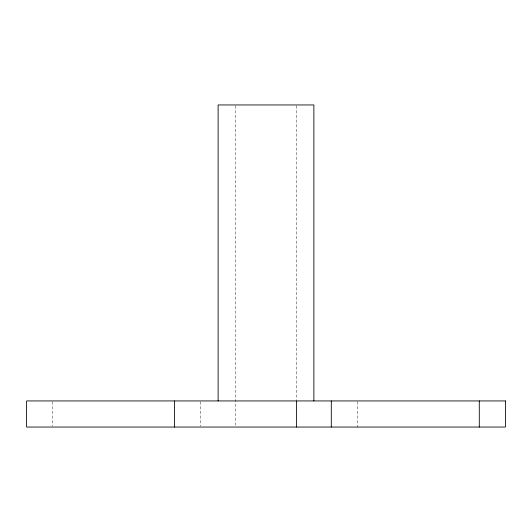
<?xml version="1.0" encoding="UTF-8"?>
<svg xmlns="http://www.w3.org/2000/svg" width="532" height="532" viewBox="0 0 532 532"><rect width="100%" height="100%" fill="white"/><g stroke="black" fill="none" stroke-linecap="round" stroke-linejoin="round"><path stroke-width="0.4" stroke-dasharray="2.66 2" d="M357.371 401.753L357.371 427.05M296.47 105.782L296.47 399.658M235.53 105.782L235.53 427.05M200.71 401.753L200.71 426.232M52.715 401.753L52.715 426.232"/><path stroke-width="0.8" d="M479.285 400.935L479.285 427.05M331.29 400.935L331.29 427.05M313.88 400.935L313.88 104.95L218.12 104.95L218.12 400.935M296.47 400.935L296.47 427.05M174.596 400.935L174.596 427.05M505.4 400.935L26.6 400.935L26.6 427.05L505.4 427.05L505.4 400.935"/></g></svg>
